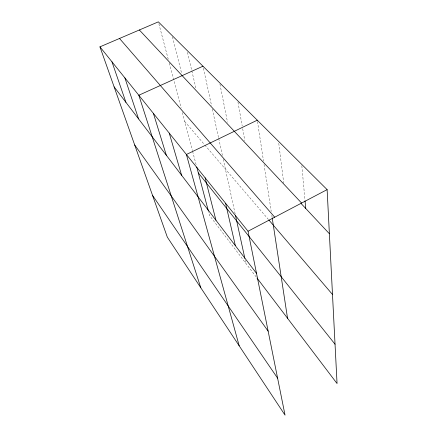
<?xml version="1.0" encoding="UTF-8"?>
<svg xmlns="http://www.w3.org/2000/svg" width="437" height="437" viewBox="0 0 437 437"><rect width="100%" height="100%" fill="white"/><g stroke="black" fill="none" stroke-linecap="round" stroke-linejoin="round"><path stroke-width="0.33" stroke-dasharray="2.19 1.64" d="M184.693 121.453L204.418 144.549M204.855 145.057L268.509 219.576M256.202 276.971L209.574 215.517L208.553 211.65M158.866 23.811L168.382 59.782M169.245 63.048L181.137 108.015M182.322 112.495L192.433 150.721M192.608 151.377L196.399 165.716M172.489 36.894L181.661 73.46M187.462 52.32L191.668 70.199M191.827 70.86L196.033 88.738M203.396 68.188L211.601 105.825M212.322 109.119L218.571 137.797M218.713 138.447L222.406 155.386M223.258 159.303L235.144 213.83M245.272 260.288L245.971 263.484M219.942 84.15L227.519 122.234M237.957 102.083L242.202 126.014M242.677 128.675L244.802 140.643M257.48 121.535L263.527 161.106M264.035 164.454L271.213 211.415M271.814 215.354L272.114 217.326M278.779 143.347L283.733 183.185M301.841 165.732L304.982 200.31"/><path stroke-width="0.66" d="M248.041 231.228L327.122 189.625L158.347 21.85L99.947 46.846L167.327 237.149L285.044 415.15L248.041 231.228L99.947 46.846M257.273 120.191L186.402 154.49L239.192 345.814M202.965 66.206L138.819 95.244L200.818 287.792M139.359 29.978L301.579 203.063M301.098 203.505L329.378 233.729M119.503 38.472L274.698 217.205M268.946 220.09L332.491 294.478M198.289 172.844L335.042 344.236M114.117 86.87L256.53 273.409M257.022 278.047L337.053 383.539L327.122 189.625M134.7 144.997L268.149 331.164M152.546 195.405L277.61 378.191M111.959 61.808L125.932 102.351M124.884 77.895L138.589 118.924M153.425 113.434L166.35 155.288M169.239 133.116L181.612 175.281M196.743 167.01L208.383 211.005M205.111 177.777L215.954 220.264M225.568 203.249L235.363 245.681M235.428 215.135L244.857 258.371M272.218 217.981L287.541 318.278M305.048 200.987L305.725 208.449"/></g></svg>
